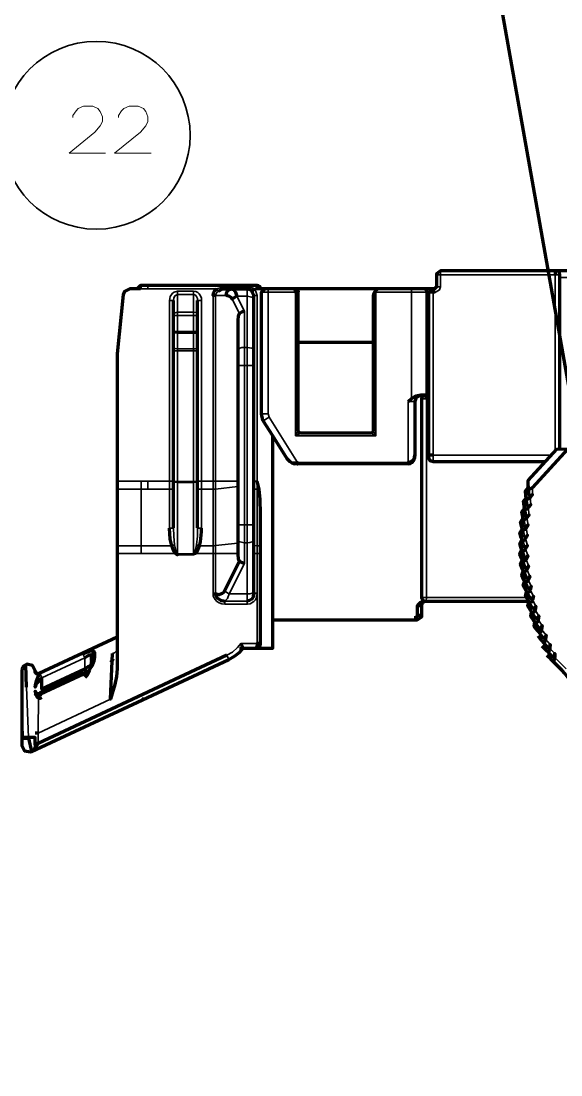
# Model space of a CAD drawing. Header units: millimetres. Extents: x 0 to 174, y 0 to 33.
# Drawn here: x 30.317 to 31.109, y 16.74 to 18.287 of the extents above; entities that cross this region are included whole.
import ezdxf

# ---------------------------------------------------------------- set-up
doc = ezdxf.new("R2010")
doc.units = ezdxf.units.MM
doc.layers.add('PDF_Geomertry', color=7, linetype='Continuous', true_color=0x405f80)

# ---------------------------------------------------------------- blocks, each defined once
blk = doc.blocks.new('SYM_22_3_005')
at = {"layer": 'PDF_Geomertry', "lineweight": 70}
for points in [[(-0.2106, 0.3006), (-0.2106, 0.5565), (-0.211, 0.5588), (-0.2122, 0.5608), (-0.2142, 0.562), (-0.2164, 0.5624), (-0.2174, 0.5624), (-0.3857, 0.5624), (-0.3915, 0.5576), (-0.3917, 0.5565), (-0.3917, 0.5388), (-0.3946, 0.5359), (-0.3965, 0.5359), (-0.41, 0.5359), (-0.4281, 0.5359), (-0.4743, 0.5359), (-0.5993, 0.5359), (-0.6387, 0.5359), (-0.6436, 0.5359), (-0.6544, 0.5359), (-0.6544, 0.5408), (-0.8149, 0.5408), (-0.8247, 0.5408), (-0.8257, 0.5408), (-0.8306, 0.5359)], [(-0.2174, 0.5624), (-0.2174, 0.5565)], [(-0.1046, 0.5359), (-0.1131, 0.5585), (-0.1139, 0.5601), (-0.1151, 0.5613), (-0.1185, 0.5624), (-0.2157, 0.5624)], [(-0.9999, -0.1235), (-0.9999, -0.1344), (-0.996, -0.1423), (-0.9874, -0.1438), (-0.986, -0.1433), (-0.8231, -0.0674), (-0.6964, -0.0083), (-0.6879, -0.0034), (-0.6803, 0.0027), (-0.6753, 0.0083), (-0.6564, 0.0083), (-0.6318, 0.0083), (-0.6318, 0.3202), (-0.6456, 0.342), (-0.6462, 0.3433), (-0.6485, 0.3526), (-0.6485, 0.5309), (-0.6436, 0.5359)], [(-0.8257, 0.5359), (-0.8414, 0.5359), (-0.8493, 0.5319), (-0.8512, 0.527), (-0.8599, 0.4403), (-0.8601, 0.4345), (-0.8601, 0.2534), (-0.8601, 0.2416), (-0.8601, 0.1588), (-0.8601, 0.1472), (-0.8601, 0.0772), (-0.8601, -0.0217), (-0.8611, -0.0333), (-0.8635, -0.0447), (-0.87, -0.0665), (-0.8668, 0.0006)], [(-0.716, 0.526), (-0.7194, 0.526), (-0.7187, 0.5298), (-0.7168, 0.5333), (-0.7142, 0.5359)], [(-0.7115, 0.5326), (-0.706, 0.5351), (-0.6999, 0.5359), (-0.6931, 0.5359), (-0.6692, 0.5359), (-0.6692, 0.5383)], [(-0.6904, 0.5352), (-0.6944, 0.5356)], [(-0.66, 0.0847), (-0.6593, 0.089), (-0.6593, 0.0924), (-0.6593, 0.1676), (-0.6593, 0.1895), (-0.6593, 0.4235), (-0.6593, 0.4455), (-0.6593, 0.5206), (-0.6593, 0.526), (-0.6633, 0.534), (-0.6692, 0.5359)], [(-0.6582, 0.5359), (-0.6615, 0.5328), (-0.6618, 0.5326)], [(-0.6496, 0.5359), (-0.6499, 0.5377), (-0.651, 0.5394), (-0.6525, 0.5403), (-0.6544, 0.5408)], [(-0.4743, 0.5359), (-0.4782, 0.5351), (-0.4817, 0.5326), (-0.4836, 0.5294), (-0.4842, 0.526), (-0.4842, 0.328), (-0.4847, 0.326), (-0.4861, 0.3247), (-0.4881, 0.3241), (-0.5904, 0.3241), (-0.5924, 0.3247), (-0.5939, 0.326), (-0.5944, 0.328), (-0.5944, 0.5309), (-0.5956, 0.5341), (-0.5978, 0.5356), (-0.5993, 0.5359), (-0.5963, 0.5348), (-0.5951, 0.5334), (-0.5944, 0.5309), (-0.5949, 0.5309), (-0.5983, 0.5309), (-0.5987, 0.5348), (-0.5989, 0.5355), (-0.5992, 0.5358), (-0.5993, 0.5359), (-0.5993, 0.5359)], [(-0.4817, 0.5326), (-0.4803, 0.5309)], [(-0.4329, 0.3705), (-0.4281, 0.3751), (-0.4218, 0.3788), (-0.4147, 0.3803), (-0.4133, 0.3803), (-0.4082, 0.3803), (-0.405, 0.3803), (-0.405, 0.5309), (-0.4051, 0.5324), (-0.4069, 0.5349), (-0.41, 0.5359)], [(-0.2319, 0.2819), (-0.3965, 0.2819), (-0.3996, 0.2827), (-0.4017, 0.2849), (-0.4025, 0.2878), (-0.4025, 0.2917), (-0.4025, 0.5299), (-0.4024, 0.531), (-0.3965, 0.5359)], [(-0.7775, 0.1851), (-0.7775, 0.253), (-0.7775, 0.4448), (-0.7775, 0.4503), (-0.7775, 0.4734), (-0.7775, 0.4967), (-0.7775, 0.5185)], [(-0.7421, 0.1851), (-0.7421, 0.253), (-0.7421, 0.4448), (-0.7421, 0.4503), (-0.7421, 0.4734), (-0.7421, 0.4967), (-0.7421, 0.5185)], [(-0.6732, 0.5028), (-0.6774, 0.5016), (-0.6807, 0.4997), (-0.6812, 0.4992), (-0.6819, 0.4978), (-0.6826, 0.4953), (-0.6829, 0.4902), (-0.6829, 0.4455), (-0.6829, 0.4235), (-0.6829, 0.1895), (-0.6829, 0.1676), (-0.6829, 0.1455), (-0.6826, 0.1403), (-0.6819, 0.1378), (-0.6807, 0.136), (-0.7025, 0.0924), (-0.7042, 0.0902), (-0.7062, 0.0885), (-0.7111, 0.087), (-0.716, 0.0883)], [(-0.4842, 0.4572), (-0.5944, 0.4572)], [(-0.4133, 0.3803), (-0.4212, 0.3763), (-0.4232, 0.3705), (-0.4232, 0.2916), (-0.4236, 0.2876), (-0.4253, 0.2837), (-0.4282, 0.2803), (-0.4329, 0.2788), (-0.5953, 0.2788), (-0.6006, 0.2791)], [(-0.4025, 0.3823), (-0.4064, 0.3784), (-0.4093, 0.3784), (-0.4108, 0.3781), (-0.4121, 0.3773), (-0.4131, 0.3759), (-0.4133, 0.3744), (-0.4133, 0.0831), (-0.4131, 0.0815), (-0.4111, 0.0785), (-0.4074, 0.0772), (-0.4097, 0.0767), (-0.4115, 0.0755), (-0.4128, 0.0735), (-0.4133, 0.0713)], [(-0.4064, 0.3784), (-0.4064, 0.3773), (-0.4064, 0.3744)], [(-0.6011, 0.2805), (-0.5953, 0.2808), (-0.5953, 0.2788), (-0.5953, 0.2787), (-0.5953, 0.2788), (-0.6003, 0.2792), (-0.6035, 0.2801), (-0.6063, 0.2817), (-0.6106, 0.2865), (-0.6318, 0.3202)], [(-0.1989, 0.301), (-0.2508, 0.2444), (-0.2515, 0.2437), (-0.2533, 0.2426), (-0.254, 0.2424), (-0.2547, 0.2424), (-0.2554, 0.2427), (-0.256, 0.2431), (-0.2564, 0.244), (-0.2569, 0.2466), (-0.2572, 0.2544), (-0.215, 0.3004), (-0.1989, 0.301), (-0.1776, 0.302)], [(-0.6106, 0.2865), (-0.6067, 0.2824), (-0.6042, 0.2812), (-0.6011, 0.2805), (-0.6008, 0.2795), (-0.6007, 0.2792), (-0.6004, 0.2791), (-0.6003, 0.2792)], [(-0.3965, 0.2917), (-0.4025, 0.2917)], [(-0.6496, 0.0152), (-0.6544, 0.0152), (-0.655, 0.0102), (-0.6564, 0.0083), (-0.654, 0.0087), (-0.6519, 0.0099), (-0.6504, 0.0117), (-0.6496, 0.0152), (-0.6496, 0.1472), (-0.6496, 0.1583), (-0.6496, 0.206), (-0.6501, 0.2265), (-0.6519, 0.2416), (-0.6544, 0.2534)], [(-0.2569, 0.2466), (-0.2564, 0.236), (-0.2558, 0.2333), (-0.255, 0.2322), (-0.2544, 0.2319), (-0.2539, 0.2317), (-0.2526, 0.2322), (-0.2504, 0.234), (-0.2542, 0.2297), (-0.2547, 0.229), (-0.2565, 0.2277), (-0.2572, 0.2274), (-0.2579, 0.2274), (-0.2586, 0.2277), (-0.2592, 0.2281), (-0.2596, 0.229), (-0.2603, 0.2315), (-0.261, 0.2392), (-0.2568, 0.2442)], [(-0.2603, 0.2315), (-0.2593, 0.221), (-0.2586, 0.2183), (-0.2578, 0.2172), (-0.2572, 0.2169), (-0.2567, 0.2169), (-0.2553, 0.2173), (-0.2532, 0.2192), (-0.2568, 0.2147), (-0.2574, 0.214), (-0.259, 0.2126), (-0.2597, 0.2124), (-0.2604, 0.2123), (-0.2611, 0.2126), (-0.2617, 0.213), (-0.2622, 0.2138), (-0.2629, 0.2163), (-0.264, 0.2241), (-0.26, 0.2291)], [(-0.265, 0.201), (-0.2632, 0.1906), (-0.2622, 0.1878), (-0.2612, 0.1869), (-0.2607, 0.1867), (-0.2601, 0.1867), (-0.2589, 0.1873), (-0.2569, 0.1894), (-0.2601, 0.1845), (-0.2606, 0.1838), (-0.2621, 0.1823), (-0.2629, 0.182), (-0.2636, 0.1819), (-0.2642, 0.182), (-0.2649, 0.1824), (-0.2654, 0.1831), (-0.2664, 0.1856), (-0.2681, 0.1933), (-0.2646, 0.1987)], [(-0.2629, 0.2163), (-0.2615, 0.2059), (-0.2608, 0.2031), (-0.2599, 0.202), (-0.2593, 0.2019), (-0.2588, 0.2017), (-0.2575, 0.2023), (-0.2554, 0.2044), (-0.2588, 0.1997), (-0.2593, 0.1988), (-0.261, 0.1976), (-0.2617, 0.1972), (-0.2624, 0.1972), (-0.2631, 0.1973), (-0.2636, 0.1977), (-0.2642, 0.1985), (-0.265, 0.201), (-0.2664, 0.2087), (-0.2626, 0.214)], [(-0.2664, 0.1856), (-0.2642, 0.1754), (-0.2631, 0.1727), (-0.2621, 0.1717), (-0.2615, 0.1716), (-0.2608, 0.1716), (-0.2596, 0.1722), (-0.2578, 0.1744), (-0.2607, 0.1694), (-0.2612, 0.1685), (-0.2626, 0.167), (-0.2633, 0.1667), (-0.264, 0.1666), (-0.2647, 0.1667), (-0.2654, 0.1672), (-0.266, 0.1677), (-0.2671, 0.1702), (-0.2692, 0.1777), (-0.2658, 0.1833)], [(-0.7743, 0.1472), (-0.7768, 0.1509), (-0.78, 0.1588), (-0.7822, 0.1684), (-0.7833, 0.1844)], [(-0.7465, 0.1483), (-0.7451, 0.1472), (-0.7429, 0.1505), (-0.7394, 0.1588), (-0.7379, 0.1647), (-0.7362, 0.1791), (-0.7361, 0.1844)], [(-0.2671, 0.1702), (-0.2643, 0.1601), (-0.2632, 0.1574), (-0.2621, 0.1565), (-0.2615, 0.1563), (-0.261, 0.1563), (-0.2597, 0.157), (-0.2581, 0.1594), (-0.2607, 0.1542), (-0.2612, 0.1534), (-0.2626, 0.1519), (-0.2633, 0.1515), (-0.264, 0.1513), (-0.2646, 0.1513), (-0.2653, 0.1517), (-0.266, 0.1524), (-0.2671, 0.1548), (-0.2694, 0.1622), (-0.2665, 0.168)], [(-0.2671, 0.1548), (-0.2639, 0.1448), (-0.2626, 0.1422), (-0.2615, 0.1413), (-0.261, 0.1412), (-0.2604, 0.1412), (-0.2592, 0.1419), (-0.2576, 0.1444), (-0.2601, 0.1391), (-0.2606, 0.1383), (-0.2618, 0.1366), (-0.2625, 0.1362), (-0.2632, 0.136), (-0.2639, 0.136), (-0.2646, 0.1365), (-0.2651, 0.137), (-0.2664, 0.1394), (-0.2692, 0.1466), (-0.2664, 0.1526)], [(-0.7729, 0.1483), (-0.7743, 0.1472), (-0.7726, 0.1458), (-0.7715, 0.1455), (-0.7715, 0.1467)], [(-0.7479, 0.1467), (-0.7479, 0.1455)], [(-0.2664, 0.1394), (-0.2629, 0.1295), (-0.2615, 0.1269), (-0.2603, 0.1262), (-0.2597, 0.126), (-0.2592, 0.126), (-0.2581, 0.1269), (-0.2565, 0.1294), (-0.2588, 0.124), (-0.2592, 0.1231), (-0.2604, 0.1215), (-0.2611, 0.121), (-0.2617, 0.1208), (-0.2624, 0.1208), (-0.2631, 0.121), (-0.2637, 0.1217), (-0.2651, 0.124), (-0.2682, 0.1312), (-0.2657, 0.1372)], [(-0.6732, 0.1328), (-0.6774, 0.1341), (-0.6807, 0.136)], [(-0.2651, 0.124), (-0.2611, 0.1142), (-0.2596, 0.1117), (-0.2585, 0.111), (-0.2579, 0.1109), (-0.2572, 0.111), (-0.2563, 0.1119), (-0.2547, 0.1144), (-0.2568, 0.109), (-0.2571, 0.1081), (-0.2583, 0.1063), (-0.2589, 0.1059), (-0.2596, 0.1056), (-0.2603, 0.1056), (-0.261, 0.1059), (-0.2617, 0.1065), (-0.2632, 0.1087), (-0.2664, 0.1158), (-0.2643, 0.1217)], [(-0.2632, 0.1087), (-0.2588, 0.0991), (-0.2571, 0.0967), (-0.256, 0.096), (-0.2553, 0.0959), (-0.2547, 0.096), (-0.2536, 0.0969), (-0.2524, 0.0995), (-0.2542, 0.094), (-0.2544, 0.0931), (-0.2556, 0.0913), (-0.2561, 0.0908), (-0.2568, 0.0905), (-0.2575, 0.0905), (-0.2582, 0.0908), (-0.2589, 0.0913), (-0.2606, 0.0934), (-0.2642, 0.1003), (-0.2622, 0.1065)], [(-0.2606, 0.0934), (-0.2557, 0.0841), (-0.2539, 0.0817), (-0.2528, 0.0812), (-0.2521, 0.081), (-0.2515, 0.0813), (-0.2506, 0.0822), (-0.2493, 0.0848), (-0.2508, 0.0792), (-0.2511, 0.0783), (-0.2521, 0.0765), (-0.2528, 0.0759), (-0.2533, 0.0756), (-0.254, 0.0756), (-0.2547, 0.0758), (-0.2556, 0.0763), (-0.2572, 0.0784), (-0.2611, 0.0851), (-0.2594, 0.0913)], [(-0.7194, 0.0883), (-0.716, 0.0883), (-0.715, 0.0851), (-0.7132, 0.0823), (-0.7082, 0.0788), (-0.7021, 0.0777)], [(-0.6593, 0.089), (-0.6601, 0.0842), (-0.6626, 0.0803), (-0.6657, 0.0784), (-0.6692, 0.0777)], [(-0.2572, 0.0784), (-0.2519, 0.0692), (-0.2501, 0.067), (-0.2489, 0.0663), (-0.2483, 0.0663), (-0.2478, 0.0666), (-0.2467, 0.0676), (-0.2457, 0.0702), (-0.2469, 0.0645), (-0.2472, 0.0637), (-0.2481, 0.0617), (-0.2486, 0.0612), (-0.2493, 0.0609), (-0.25, 0.0608), (-0.2507, 0.061), (-0.2515, 0.0615), (-0.2532, 0.0634), (-0.2574, 0.0701), (-0.256, 0.0763)], [(-0.4133, 0.0565), (-0.4192, 0.0565), (-0.4192, 0.0713), (-0.4133, 0.0713), (-0.4133, 0.0565), (-0.4136, 0.0542), (-0.4201, 0.0497), (-0.4221, 0.0497), (-0.6318, 0.0497)], [(-0.2565, 0.0772), (-0.4074, 0.0772), (-0.409, 0.0772), (-0.4111, 0.0769), (-0.4153, 0.0749), (-0.4192, 0.0713)], [(-0.2532, 0.0634), (-0.2476, 0.0545), (-0.2457, 0.0524), (-0.2444, 0.0519), (-0.2437, 0.0519), (-0.2432, 0.052), (-0.2422, 0.0531), (-0.2414, 0.0558), (-0.2424, 0.0501), (-0.2425, 0.0492), (-0.2435, 0.0473), (-0.2439, 0.0467), (-0.2446, 0.0463), (-0.2453, 0.0462), (-0.246, 0.0463), (-0.2468, 0.0467), (-0.2486, 0.0487), (-0.2531, 0.0551), (-0.2519, 0.0615)], [(-0.4221, 0.0555), (-0.4221, 0.0497)], [(-0.4201, 0.0497), (-0.4201, 0.0501), (-0.4201, 0.0555)], [(-0.2486, 0.0487), (-0.2426, 0.0401), (-0.2406, 0.038), (-0.2393, 0.0376), (-0.2386, 0.0376), (-0.2382, 0.0378), (-0.2372, 0.0388), (-0.2364, 0.0416), (-0.2372, 0.0358), (-0.2374, 0.0349), (-0.2381, 0.033), (-0.2386, 0.0323), (-0.2392, 0.032), (-0.2399, 0.0319), (-0.2406, 0.032), (-0.2414, 0.0323), (-0.2433, 0.0342), (-0.2481, 0.0403), (-0.2472, 0.0467)], [(-0.2433, 0.0342), (-0.2369, 0.0259), (-0.2349, 0.0238), (-0.2336, 0.0234), (-0.2329, 0.0235), (-0.2324, 0.0237), (-0.2315, 0.0248), (-0.2308, 0.0276), (-0.2314, 0.0219), (-0.2315, 0.0209), (-0.2322, 0.019), (-0.2326, 0.0183), (-0.2332, 0.0178), (-0.2339, 0.0177), (-0.2346, 0.0178), (-0.2354, 0.0181), (-0.2375, 0.0199), (-0.2425, 0.0259)], [(-0.9803, -0.0473), (-0.9803, -0.0488), (-0.98, -0.0458), (-0.9782, -0.0392), (-0.9764, -0.0345), (-0.9746, -0.0298), (-0.9772, -0.0301), (-0.9794, -0.0287), (-0.9803, -0.0263), (-0.9803, -0.0248), (-0.9794, -0.0273), (-0.9772, -0.0287), (-0.9746, -0.0284), (-0.8601, 0.0251)], [(-0.2375, 0.0199), (-0.2307, 0.0119), (-0.2285, 0.0099), (-0.2272, 0.0095), (-0.2267, 0.0097), (-0.2261, 0.0099), (-0.2253, 0.011), (-0.2247, 0.0138), (-0.225, 0.0081), (-0.225, 0.0072), (-0.2257, 0.0052), (-0.2261, 0.0045), (-0.2267, 0.0041), (-0.2274, 0.0038), (-0.2281, 0.004), (-0.2289, 0.0042), (-0.231, 0.0059), (-0.2362, 0.0116)], [(-0.9103, 0.0002), (-0.9008, 0.004), (-0.8961, 0.0047), (-0.8946, 0.0042), (-0.8936, 0.0033), (-0.8933, 0.0019), (-0.895, 0.0009), (-0.8964, -0.0003), (-0.8972, -0.002), (-0.8975, -0.0038), (-0.8976, -0.0026), (-0.8979, -0.002), (-0.8985, -0.0016), (-0.8992, -0.0013), (-0.9013, -0.0019), (-0.9032, -0.0028), (-0.9074, -0.0059)], [(-0.8933, 0.0019), (-0.8931, -0.0045), (-0.8964, -0.0066), (-0.8975, -0.0098), (-0.8975, -0.0038)], [(-0.6804, 0.0083), (-0.6753, 0.0083), (-0.6787, 0.0152)], [(-0.231, 0.0059), (-0.2239, -0.0019), (-0.2215, -0.0037), (-0.2203, -0.004), (-0.2197, -0.0038), (-0.2192, -0.0035), (-0.2183, -0.0024), (-0.2179, 0.0005), (-0.2179, -0.0053), (-0.2181, -0.0063), (-0.2185, -0.0083), (-0.2189, -0.009), (-0.2194, -0.0094), (-0.2201, -0.0097), (-0.2208, -0.0097), (-0.2217, -0.0094), (-0.2239, -0.0078), (-0.2294, -0.0023)], [(-0.6993, -0.002), (-0.9762, -0.1312), (-0.9767, -0.1328), (-0.9797, -0.1333), (-0.9801, -0.1334), (-0.9801, -0.1335), (-0.9803, -0.1335), (-0.9803, -0.1335), (-0.9803, -0.1235), (-0.9803, -0.1224), (-0.9831, -0.1224), (-0.99, -0.1224), (-0.9986, -0.1224), (-0.9999, -0.1224)], [(-0.9803, -0.0247), (-0.9842, -0.0169), (-0.9928, -0.0152), (-0.9942, -0.0158), (-0.9965, -0.0173), (-0.9983, -0.0194), (-0.9994, -0.022), (-0.9999, -0.0247), (-0.9999, -0.1224), (-0.9999, -0.1235), (-0.99, -0.1235), (-0.986, -0.1433), (-0.9835, -0.1416), (-0.9815, -0.1394)], [(-0.8931, -0.0045), (-0.8942, -0.0108), (-0.8972, -0.0177), (-0.9021, -0.0247), (-0.9053, -0.028), (-0.9092, -0.0305), (-0.9103, -0.0281), (-0.9733, -0.0576), (-0.9722, -0.0598), (-0.9753, -0.0609), (-0.9753, -0.0588), (-0.9761, -0.0583), (-0.9786, -0.0573), (-0.9797, -0.0562), (-0.9803, -0.0548), (-0.9797, -0.0587), (-0.9781, -0.0623), (-0.9761, -0.0644), (-0.9747, -0.0649), (-0.9725, -0.0649), (-0.9704, -0.0637)], [(-0.8975, -0.0098), (-0.8985, -0.0166), (-0.901, -0.0242), (-0.9047, -0.0315), (-0.9074, -0.0344)], [(-0.8694, -0.0119), (-0.8669, -0.0098), (-0.8661, -0.0066)], [(-0.1919, -0.0341), (-0.1968, -0.0376), (-0.1975, -0.0366), (-0.2031, -0.0285), (-0.2072, -0.0245), (-0.2239, -0.0078)], [(-0.9929, -0.0487), (-0.9942, -0.0158)], [(-0.9049, -0.0277), (-0.9074, -0.0223), (-0.9704, -0.0517), (-0.9704, -0.0352), (-0.9772, -0.0419), (-0.9794, -0.0453), (-0.9803, -0.0488)], [(-0.9732, -0.0291), (-0.9746, -0.0298), (-0.9746, -0.0284)], [(-0.8975, -0.0195), (-0.8976, -0.0183), (-0.8979, -0.0178), (-0.8983, -0.0174), (-0.899, -0.0173), (-0.9008, -0.0178), (-0.9029, -0.019), (-0.9074, -0.0223)], [(-0.9803, -0.0541), (-0.9797, -0.056)], [(-0.9753, -0.0609), (-0.9775, -0.0608), (-0.9793, -0.0601), (-0.9801, -0.0591), (-0.9803, -0.0585)], [(-0.98, -0.0552), (-0.98, -0.0556), (-0.98, -0.0556), (-0.98, -0.0556)], [(-0.8231, -0.0674), (-0.8211, -0.0653), (-0.8208, -0.0638)], [(-0.9999, -0.1035), (-0.9997, -0.1224)], [(-0.9762, -0.116), (-0.979, -0.116), (-0.9803, -0.116)], [(-0.9803, -0.1335), (-0.9806, -0.1366), (-0.9815, -0.1394), (-0.9807, -0.1387), (-0.9801, -0.1385), (-0.9794, -0.1385), (-0.9825, -0.1413), (-0.986, -0.1433), (-0.9844, -0.1424)], [(-0.9762, -0.1312), (-0.9797, -0.1312), (-0.9803, -0.1312)], [(-0.9854, -0.143), (-0.9846, -0.1426)]]:
    blk.add_lwpolyline(points, dxfattribs=at)
at = {"layer": 'PDF_Geomertry', "lineweight": 35}
for points in [[(-0.3857, 0.5624), (-0.3857, 0.5565), (-0.3917, 0.5565)], [(-0.2174, 0.5565), (-0.3857, 0.5565), (-0.3857, 0.5388), (-0.3917, 0.5388)], [(-0.2106, 0.5565), (-0.2174, 0.5565), (-0.2174, 0.2978)], [(0.4957, 0.0831), (0.8357, 0.0831), (0.8389, 0.0847), (0.7914, 0.0847), (0.7894, 0.0849), (0.7854, 0.0873), (0.7825, 0.0917), (0.7815, 0.0972), (0.7815, 0.5005), (0.7865, 0.5005), (0.7914, 0.5005), (0.7872, 0.5028), (0.7829, 0.5053), (0.7949, 0.526), (-0.1114, 0.526), (-0.1212, 0.5526), (-0.2106, 0.5526)], [(-0.8601, 0.2534), (-0.8247, 0.2534), (-0.8149, 0.2534), (-0.7833, 0.2534), (-0.7833, 0.5185), (-0.7822, 0.5245), (-0.7789, 0.5294), (-0.7765, 0.531), (-0.7715, 0.5323), (-0.7479, 0.5323), (-0.7446, 0.5317), (-0.7419, 0.5303), (-0.7396, 0.5283), (-0.7376, 0.5253), (-0.7365, 0.522), (-0.7361, 0.5185), (-0.7361, 0.2534), (-0.7194, 0.2534), (-0.7194, 0.526)], [(-0.8257, 0.5406), (-0.8276, 0.5402), (-0.8292, 0.5392), (-0.8297, 0.5385), (-0.8303, 0.5377), (-0.8306, 0.5359)], [(-0.8247, 0.5359), (-0.8257, 0.5359), (-0.8257, 0.5406), (-0.8257, 0.5408)], [(-0.8149, 0.5359), (-0.8247, 0.5359), (-0.8247, 0.5408)], [(-0.8149, 0.5408), (-0.8149, 0.5359), (-0.7174, 0.5359), (-0.7142, 0.5359), (-0.7122, 0.5334), (-0.7115, 0.5326), (-0.7144, 0.5301), (-0.716, 0.526)], [(-0.7833, 0.5185), (-0.7782, 0.5185), (-0.7775, 0.5185), (-0.7769, 0.5222), (-0.7753, 0.5255), (-0.7736, 0.5267), (-0.7715, 0.5273), (-0.7715, 0.5283), (-0.7715, 0.5323)], [(-0.7479, 0.5323), (-0.7479, 0.5287), (-0.7479, 0.5273), (-0.7462, 0.5269), (-0.7447, 0.5259), (-0.7435, 0.5244), (-0.7424, 0.5216), (-0.7421, 0.5185), (-0.7361, 0.5185)], [(-0.6829, 0.2534), (-0.716, 0.2534), (-0.716, 0.526), (-0.7, 0.526)], [(-0.6582, 0.5359), (-0.6635, 0.5377), (-0.6692, 0.5383), (-0.6999, 0.5383), (-0.7072, 0.5378), (-0.7142, 0.5359)], [(-0.6999, 0.5383), (-0.6999, 0.5359)], [(-0.6692, 0.5359), (-0.6692, 0.5249), (-0.6692, 0.4499), (-0.6732, 0.4499), (-0.6732, 0.5028), (-0.6843, 0.5249), (-0.6692, 0.5249), (-0.6625, 0.5238), (-0.6604, 0.5226), (-0.6599, 0.5219), (-0.6594, 0.5213), (-0.6593, 0.5206)], [(-0.6593, 0.1472), (-0.6544, 0.1472), (-0.6544, 0.1588), (-0.6544, 0.2416), (-0.6544, 0.2534), (-0.6544, 0.526), (-0.6593, 0.526)], [(-0.6544, 0.5359), (-0.6582, 0.5359), (-0.6574, 0.5349), (-0.6544, 0.526)], [(-0.6485, 0.5309), (-0.6387, 0.5309), (-0.6387, 0.5359)], [(-0.6485, 0.3526), (-0.6387, 0.3526), (-0.6387, 0.5309), (-0.5983, 0.5309), (-0.5983, 0.3202), (-0.4803, 0.3202), (-0.4803, 0.5309), (-0.4281, 0.5309), (-0.405, 0.5309)], [(-0.4281, 0.5359), (-0.4281, 0.5309), (-0.4281, 0.3751)], [(-0.4025, 0.5299), (-0.3965, 0.5299), (-0.3965, 0.5359)], [(-0.3965, 0.2819), (-0.3965, 0.2917), (-0.3965, 0.5299), (-0.3946, 0.5299), (-0.3946, 0.5359)], [(-0.3946, 0.5299), (-0.3871, 0.5341), (-0.3857, 0.5388)], [(-0.6912, 0.5206), (-0.6807, 0.4997)], [(-0.7775, 0.4448), (-0.7715, 0.4448), (-0.7715, 0.4476), (-0.7715, 0.4706), (-0.7479, 0.4706), (-0.7479, 0.4476), (-0.7457, 0.4479), (-0.7437, 0.4484), (-0.7421, 0.4503)], [(-0.7775, 0.4503), (-0.7775, 0.4501), (-0.7772, 0.4497), (-0.7768, 0.4491), (-0.7753, 0.4483), (-0.7715, 0.4476), (-0.7479, 0.4476), (-0.7479, 0.4448), (-0.7715, 0.4448), (-0.7715, 0.253), (-0.7479, 0.253), (-0.7479, 0.2517), (-0.7437, 0.2522), (-0.7425, 0.2526), (-0.7421, 0.253), (-0.7479, 0.253), (-0.7479, 0.4448), (-0.7421, 0.4448)], [(-0.6829, 0.4235), (-0.6732, 0.4235), (-0.6732, 0.4499), (-0.6769, 0.4495), (-0.6801, 0.4487), (-0.6822, 0.4473), (-0.6829, 0.4455)], [(-0.6593, 0.4235), (-0.6692, 0.4235), (-0.6692, 0.4499), (-0.6625, 0.4487), (-0.6604, 0.4476), (-0.6599, 0.4469), (-0.6594, 0.4462), (-0.6593, 0.4455)], [(-0.6593, 0.1676), (-0.6601, 0.1658), (-0.6622, 0.1644), (-0.6654, 0.1635), (-0.6692, 0.1631), (-0.6692, 0.1895), (-0.6732, 0.1895), (-0.6732, 0.4235), (-0.6692, 0.4235), (-0.6692, 0.1895), (-0.6593, 0.1895)], [(-0.26, 0.0831), (-0.4064, 0.0831), (-0.4064, 0.3744), (-0.4133, 0.3744)], [(-0.4064, 0.3744), (-0.4025, 0.3755)], [(-0.4232, 0.3705), (-0.4329, 0.3705), (-0.4329, 0.2808), (-0.5953, 0.2808), (-0.6372, 0.3473), (-0.6456, 0.342)], [(-0.6387, 0.3526), (-0.6372, 0.3473)], [(-0.5904, 0.3241), (-0.5983, 0.3202), (-0.5944, 0.328)], [(-0.4842, 0.328), (-0.4803, 0.3202), (-0.4881, 0.3241)], [(-0.3965, 0.2917), (-0.2229, 0.2917)], [(-0.8601, 0.2416), (-0.8306, 0.2416), (-0.8247, 0.2416), (-0.8247, 0.2534)], [(-0.7775, 0.2534), (-0.7833, 0.2534), (-0.7833, 0.2416), (-0.8149, 0.2416), (-0.8149, 0.2534)], [(-0.6829, 0.2458), (-0.716, 0.2419), (-0.716, 0.2534), (-0.7194, 0.2534), (-0.7194, 0.2416), (-0.7361, 0.2416), (-0.7361, 0.2534), (-0.7421, 0.2534)], [(-0.6593, 0.2534), (-0.6544, 0.2534)], [(-0.8149, 0.2416), (-0.8247, 0.2416), (-0.8247, 0.1588), (-0.8149, 0.1588), (-0.78, 0.1588), (-0.7758, 0.1603), (-0.7771, 0.1727), (-0.7775, 0.1851), (-0.7775, 0.1851), (-0.7775, 0.1851), (-0.7775, 0.1849), (-0.7778, 0.1849), (-0.7782, 0.1848), (-0.7833, 0.1844), (-0.7833, 0.2416), (-0.7792, 0.2419), (-0.7779, 0.242), (-0.7775, 0.2423)], [(-0.7479, 0.1467), (-0.7465, 0.1483), (-0.745, 0.1535), (-0.7437, 0.1603), (-0.7394, 0.1588), (-0.7194, 0.1588), (-0.7194, 0.2416), (-0.7176, 0.2417), (-0.716, 0.2419), (-0.716, 0.159), (-0.6829, 0.1628)], [(-0.7437, 0.1603), (-0.7424, 0.1727), (-0.7421, 0.1851), (-0.7421, 0.1851), (-0.7419, 0.1851), (-0.7419, 0.1849), (-0.7418, 0.1849), (-0.7412, 0.1848), (-0.7361, 0.1844), (-0.7361, 0.2416), (-0.7403, 0.2419), (-0.7415, 0.242), (-0.7419, 0.2422), (-0.7419, 0.2423), (-0.7421, 0.2423), (-0.7421, 0.2423)], [(-0.6519, 0.2416), (-0.6531, 0.2416), (-0.6544, 0.2416), (-0.6579, 0.2419), (-0.659, 0.242), (-0.6593, 0.2422), (-0.6593, 0.2422), (-0.6593, 0.2422), (-0.6593, 0.2423)], [(-0.2504, 0.234), (-0.2508, 0.2444)], [(-0.2532, 0.2192), (-0.2542, 0.2297)], [(-0.2554, 0.2044), (-0.2568, 0.2147)], [(-0.6829, 0.1676), (-0.6829, 0.1669), (-0.6825, 0.1662), (-0.6819, 0.1655), (-0.6799, 0.1644), (-0.6732, 0.1631), (-0.6732, 0.1895), (-0.6829, 0.1895)], [(-0.2569, 0.1894), (-0.2588, 0.1997)], [(-0.2578, 0.1744), (-0.2601, 0.1845)], [(-0.8601, 0.1588), (-0.8306, 0.1588), (-0.8247, 0.1588), (-0.8247, 0.1472), (-0.8149, 0.1472), (-0.7743, 0.1472)], [(-0.7715, 0.1467), (-0.7729, 0.1483), (-0.7737, 0.1503), (-0.7758, 0.1603)], [(-0.6692, 0.0777), (-0.6692, 0.073), (-0.7021, 0.073), (-0.7064, 0.0734), (-0.7106, 0.0749), (-0.7138, 0.077), (-0.7165, 0.0798), (-0.719, 0.0849), (-0.7194, 0.0883), (-0.7194, 0.1472), (-0.716, 0.1472), (-0.716, 0.159), (-0.7176, 0.1588), (-0.7194, 0.1588), (-0.7194, 0.1472), (-0.7451, 0.1472), (-0.7464, 0.146), (-0.7479, 0.1455), (-0.7715, 0.1455)], [(-0.6593, 0.0924), (-0.6601, 0.0908), (-0.6622, 0.0894), (-0.6654, 0.0884), (-0.6692, 0.0881), (-0.6692, 0.1631), (-0.6732, 0.1631), (-0.6732, 0.1328), (-0.6956, 0.0881), (-0.6692, 0.0881), (-0.6692, 0.0777), (-0.7021, 0.0777), (-0.7021, 0.0776), (-0.7021, 0.0767), (-0.7021, 0.0758), (-0.7021, 0.073)], [(-0.6496, 0.1583), (-0.6496, 0.1583), (-0.6496, 0.1583), (-0.6496, 0.1584), (-0.6499, 0.1584), (-0.651, 0.1587), (-0.6544, 0.1588), (-0.6579, 0.159), (-0.659, 0.1592), (-0.6593, 0.1592), (-0.6593, 0.1594), (-0.6593, 0.1594), (-0.6593, 0.1594)], [(-0.2581, 0.1594), (-0.2607, 0.1694)], [(-0.8247, 0.1472), (-0.8601, 0.1472)], [(-0.6829, 0.1472), (-0.716, 0.1472), (-0.716, 0.0883)], [(-0.6964, -0.0083), (-0.6993, -0.002), (-0.6908, 0.0028), (-0.6835, 0.0094), (-0.6787, 0.0152), (-0.6544, 0.0152), (-0.6544, 0.089), (-0.6544, 0.1472), (-0.6496, 0.1472)], [(-0.2576, 0.1444), (-0.2607, 0.1542)], [(-0.2565, 0.1294), (-0.2601, 0.1391)], [(-0.2547, 0.1144), (-0.2588, 0.124)], [(-0.2524, 0.0995), (-0.2568, 0.109)], [(-0.2493, 0.0848), (-0.2542, 0.094)], [(-0.7025, 0.0924), (-0.6975, 0.089), (-0.6956, 0.0881), (-0.6983, 0.0813), (-0.7021, 0.0777)], [(-0.6593, 0.089), (-0.6544, 0.089), (-0.6556, 0.0827), (-0.6571, 0.0795), (-0.6593, 0.0769), (-0.665, 0.0735), (-0.6692, 0.073)], [(-0.4133, 0.0831), (-0.4064, 0.0831), (-0.4068, 0.0781), (-0.4074, 0.0772)], [(-0.2457, 0.0702), (-0.2508, 0.0792)], [(-0.2414, 0.0558), (-0.2469, 0.0645)], [(-0.4192, 0.0565), (-0.4201, 0.0555), (-0.4221, 0.0555)], [(-0.2364, 0.0416), (-0.2424, 0.0501)], [(-0.2308, 0.0276), (-0.2372, 0.0358)], [(-0.2247, 0.0138), (-0.2314, 0.0219)], [(-0.9074, -0.0059), (-0.9103, 0.0002), (-0.9732, -0.0291), (-0.9732, -0.0294), (-0.9728, -0.0302), (-0.9721, -0.0316), (-0.9704, -0.0352), (-0.9074, -0.0059), (-0.9074, -0.0223)], [(-0.8601, 0.0073), (-0.8606, 0.0053), (-0.8618, 0.0034), (-0.864, 0.0017), (-0.8668, 0.0006)], [(-0.2179, 0.0005), (-0.225, 0.0081)], [(-0.2012, -0.022), (-0.2179, -0.0053)], [(-0.9092, -0.0305), (-0.9722, -0.0598)], [(-0.9803, -0.1235), (-0.9806, -0.1235), (-0.981, -0.1235), (-0.9831, -0.1235), (-0.99, -0.1235), (-0.99, -0.1224), (-0.9929, -0.0487)], [(-0.9762, -0.116), (-0.9753, -0.0609)], [(-0.87, -0.0665), (-0.9762, -0.116), (-0.9762, -0.1312)], [(-0.9767, -0.1328), (-0.9776, -0.136), (-0.9794, -0.1385)]]:
    blk.add_lwpolyline(points, dxfattribs=at)
for points in [[(-0.7715, 0.5017), (-0.7479, 0.5017), (-0.7479, 0.5273), (-0.7715, 0.5273)], [(-0.7775, 0.4967), (-0.7715, 0.4967), (-0.7715, 0.5017), (-0.7737, 0.5013), (-0.7757, 0.5003), (-0.7771, 0.4987)], [(-0.7479, 0.4967), (-0.7715, 0.4967), (-0.7715, 0.4734), (-0.7479, 0.4734)], [(-0.7479, 0.5017), (-0.7479, 0.4967), (-0.7421, 0.4967), (-0.7421, 0.4977), (-0.7425, 0.4985), (-0.7431, 0.4995), (-0.7446, 0.5009)], [(-0.7715, 0.4706), (-0.7715, 0.4734), (-0.7775, 0.4734), (-0.7775, 0.4731), (-0.7772, 0.4726), (-0.7768, 0.472), (-0.7753, 0.4712)], [(-0.7421, 0.4734), (-0.7479, 0.4734), (-0.7479, 0.4706), (-0.7457, 0.4708), (-0.7437, 0.4715)], [(-0.7715, 0.2517), (-0.7756, 0.2522), (-0.7769, 0.2524), (-0.7772, 0.2527), (-0.7774, 0.2528), (-0.7775, 0.253), (-0.7775, 0.253), (-0.7715, 0.253)], [(-0.7479, 0.2517), (-0.7479, 0.1467), (-0.7715, 0.1467), (-0.7715, 0.2517)]]:
    blk.add_lwpolyline(points, close=True, dxfattribs=at)
at = {"layer": 'PDF_Geomertry', "lineweight": 70}
for points in [[(-0.7, 0.526), (-0.699, 0.5309), (-0.6965, 0.5345), (-0.6931, 0.5359), (-0.6896, 0.5347), (-0.6865, 0.531), (-0.6843, 0.5249), (-0.6881, 0.523), (-0.6912, 0.5206), (-0.6928, 0.523), (-0.695, 0.5247)], [(-0.4329, 0.2788), (-0.43, 0.2795), (-0.4268, 0.2816), (-0.4244, 0.2852), (-0.4232, 0.2916), (-0.4237, 0.288), (-0.4256, 0.2845), (-0.4286, 0.2819), (-0.4329, 0.2808), (-0.4329, 0.2788), (-0.4329, 0.2788)]]:
    blk.add_lwpolyline(points, close=True, dxfattribs=at)

msp = doc.modelspace()

# ---------------------------------------------------------------- linework, layer by layer
at = {"layer": 'PDF_Geomertry', "color": 7, "lineweight": 70}
msp.add_lwpolyline([(30.8801, 19.101), (31.2996, 16.7403)], dxfattribs=at)
at = {"layer": 'PDF_Geomertry', "color": 18, "lineweight": 13, "true_color": 0x260000}
for points in [[(30.4407, 18.0928), (30.3874, 18.0928), (30.4251, 18.1239), (30.4329, 18.1328), (30.4362, 18.1394), (30.4362, 18.1461), (30.4329, 18.1539), (30.4296, 18.1583), (30.4218, 18.1617), (30.4085, 18.1617), (30.4007, 18.1583), (30.3974, 18.155), (30.3929, 18.1483), (30.3929, 18.145)], [(30.5074, 18.0928), (30.454, 18.0928), (30.4918, 18.1239), (30.4996, 18.1328), (30.5029, 18.1394), (30.5029, 18.1461), (30.4996, 18.1539), (30.4962, 18.1583), (30.4885, 18.1617), (30.4751, 18.1617), (30.4674, 18.1583), (30.464, 18.155), (30.4596, 18.1483), (30.4596, 18.145)]]:
    msp.add_lwpolyline(points, dxfattribs=at)
at = {"layer": 'PDF_Geomertry', "color": 18, "lineweight": 35, "true_color": 0x260000}
msp.add_circle((30.4271, 18.1191), 0.1378, dxfattribs=at)

# ---------------------------------------------------------------- block references
msp.add_blockref('SYM_22_3_005', (31.3178, 17.358))

doc.saveas('drawing.dxf')
